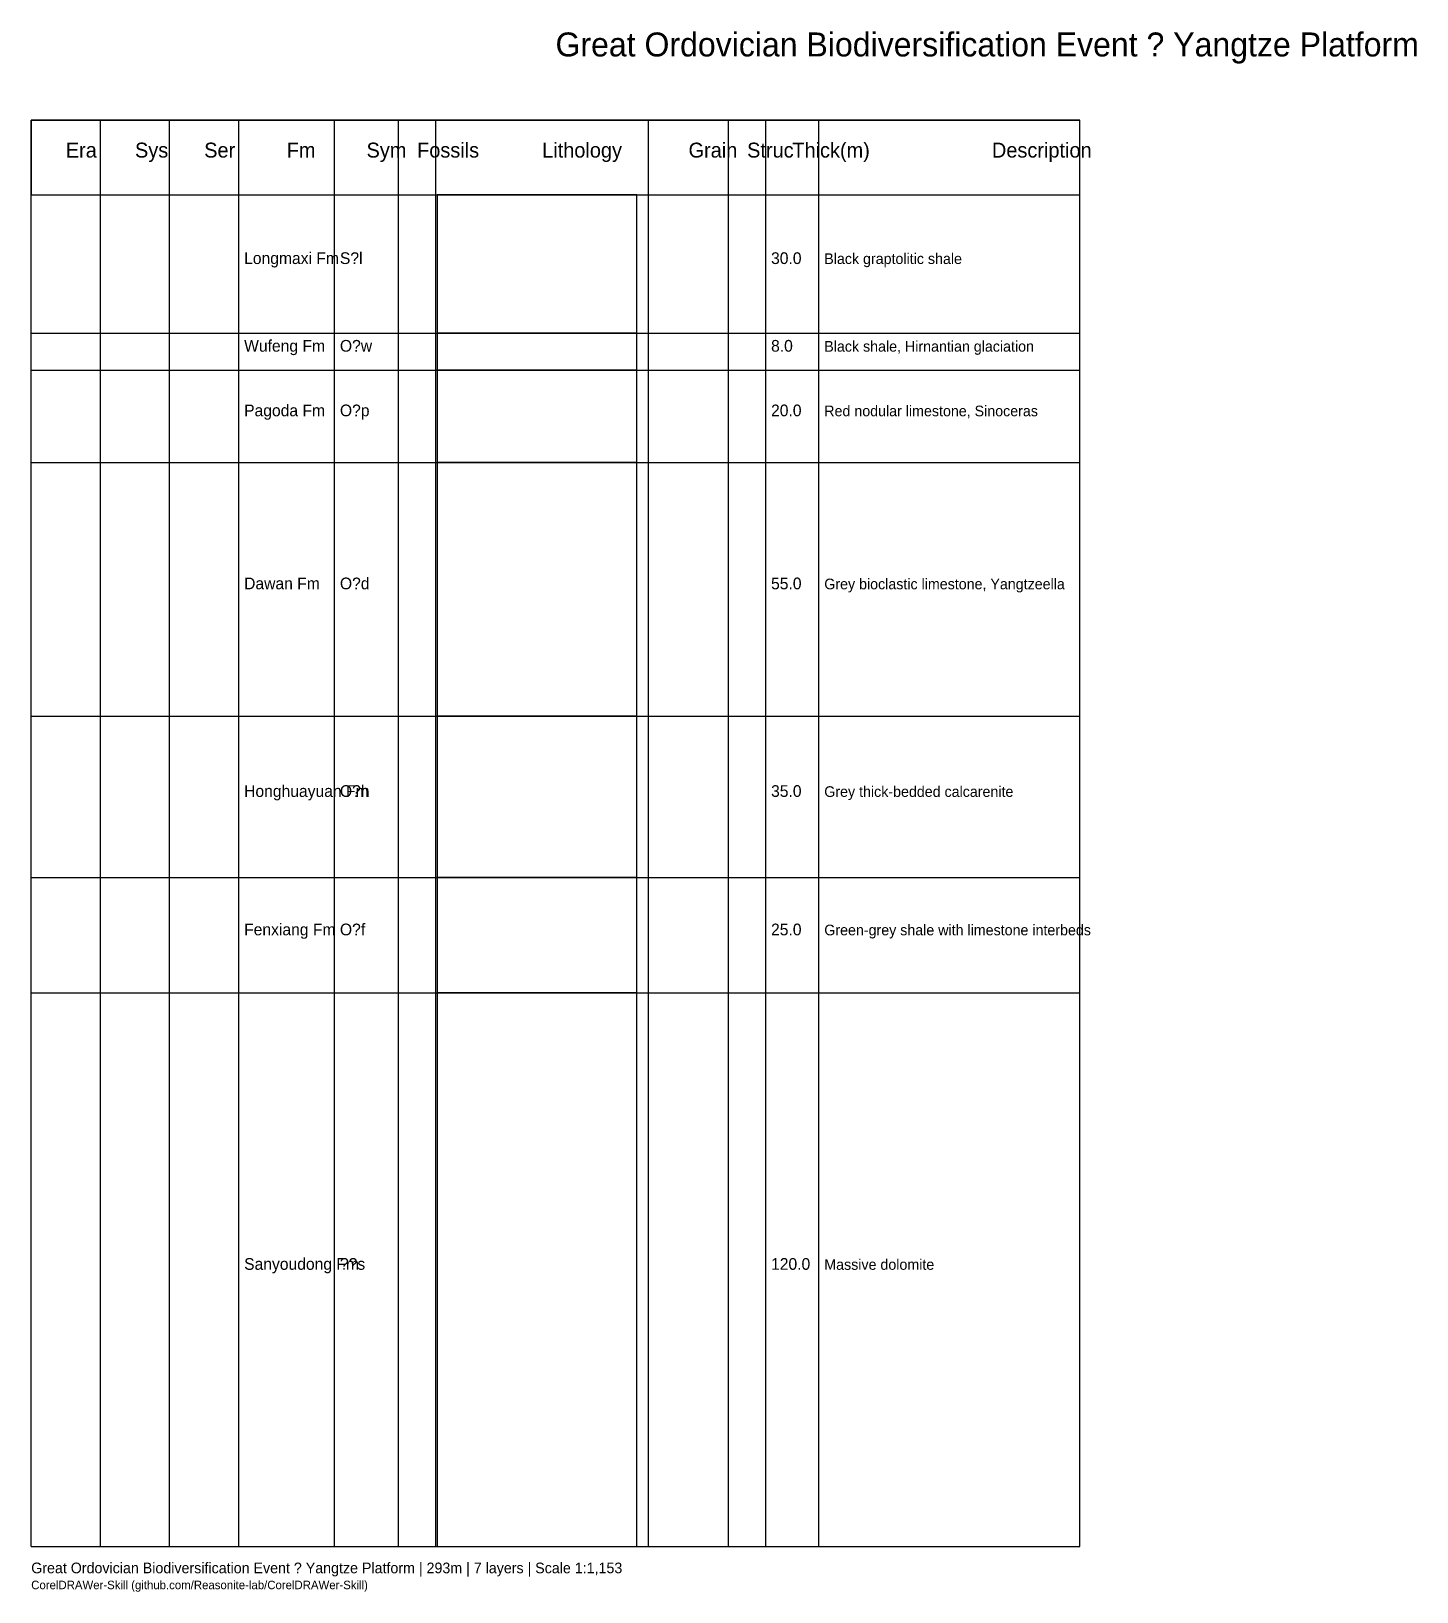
# Model space of a CAD drawing. Header units: metres. Extents: x 8 to 268, y 14 to 307.
import ezdxf

# ---------------------------------------------------------------- set-up
doc = ezdxf.new("R2010")
doc.units = ezdxf.units.M

msp = doc.modelspace()

# ---------------------------------------------------------------- linework, layer by layer
at = {"layer": 'BORDER', "color": 7}
for p, q in [((8, 22), (8, 290)), ((8, 290), (205, 290)), ((205, 22), (205, 290)), ((8, 22), (205, 22))]:
    msp.add_line(p, q, dxfattribs=at)
at = {"layer": 'GRID', "color": 8}
for p, q in [((21, 22), (21, 290)), ((34, 22), (34, 290)), ((47, 22), (47, 290)), ((65, 22), (65, 290)), ((77, 22), (77, 290)), ((84, 22), (84, 290)), ((124, 22), (124, 290)), ((139, 22), (139, 290)), ((146, 22), (146, 290)), ((156, 22), (156, 290)), ((8, 276), (205, 276)), ((8, 249.993), (205, 249.993)), ((8, 243.058), (205, 243.058)), ((8, 225.72), (205, 225.72)), ((8, 178.041), (205, 178.041)), ((8, 147.7), (205, 147.7)), ((8, 126.027), (205, 126.027))]:
    msp.add_line(p, q, dxfattribs=at)
at = {"layer": 'HEADER', "color": 8}
msp.add_lwpolyline([(8, 276), (205, 276), (205, 290), (8, 290)], close=True, dxfattribs=at)
at = {"layer": 'LITHOLOGY', "color": 4}
for points in [[(84.3, 249.993), (121.8, 249.993), (121.8, 276), (84.3, 276)], [(84.3, 243.058), (121.8, 243.058), (121.8, 249.993), (84.3, 249.993)]]:
    msp.add_lwpolyline(points, close=True, dxfattribs=at)
at = {"layer": 'LITHOLOGY', "color": 1}
msp.add_lwpolyline([(84.3, 225.72), (121.8, 225.72), (121.8, 243.058), (84.3, 243.058)], close=True, dxfattribs=at)
at = {"layer": 'LITHOLOGY', "color": 7}
for points in [[(84.3, 178.041), (121.8, 178.041), (121.8, 225.72), (84.3, 225.72)], [(84.3, 126.027), (121.8, 126.027), (121.8, 147.7), (84.3, 147.7)]]:
    msp.add_lwpolyline(points, close=True, dxfattribs=at)
at = {"layer": 'LITHOLOGY', "color": 6}
msp.add_lwpolyline([(84.3, 147.7), (121.8, 147.7), (121.8, 178.041), (84.3, 178.041)], close=True, dxfattribs=at)
at = {"layer": 'LITHOLOGY', "color": 9}
msp.add_lwpolyline([(84.3, 22), (121.8, 22), (121.8, 126.027), (84.3, 126.027)], close=True, dxfattribs=at)

# ---------------------------------------------------------------- texts
at = {"layer": 'FOOTER', "color": 8}
msp.add_text('Great Ordovician Biodiversification Event ? Yangtze Platform | 293m | 7 layers | Scale 1:1,153', height=2, dxfattribs=at).set_placement((8, 17))
at = {"layer": 'FOOTER', "color": 9}
msp.add_text('CorelDRAWer-Skill (github.com/Reasonite-lab/CorelDRAWer-Skill)', height=1.6, dxfattribs=at).set_placement((8, 14))
at = {"layer": 'HEADER', "color": 7}
for s, p in [('Era', (14.5, 283)), ('Sys', (27.5, 283)), ('Ser', (40.5, 283)), ('Fm', (56, 283)), ('Sym', (71, 283)), ('Fossils', (80.5, 283)), ('Lithology', (104, 283)), ('Grain', (131.5, 283)), ('Struc', (142.5, 283)), ('Thick(m)', (151, 283)), ('Description', (188.5, 283))]:
    msp.add_text(s, height=2.8, dxfattribs=at).set_placement(p)
at = {"layer": 'TEXT', "color": 7}
for s, height, p in [('Longmaxi Fm', 2.2, (48, 262.997)), ('S?l', 2.2, (66, 262.997)), ('30.0', 2.2, (147, 262.997)), ('Black graptolitic shale', 2, (157, 262.997)), ('Wufeng Fm', 2.2, (48, 246.526)), ('O?w', 2.2, (66, 246.526)), ('8.0', 2.2, (147, 246.526)), ('Black shale, Hirnantian glaciation', 2, (157, 246.526)), ('Pagoda Fm', 2.2, (48, 234.389)), ('O?p', 2.2, (66, 234.389)), ('20.0', 2.2, (147, 234.389)), ('Red nodular limestone, Sinoceras', 2, (157, 234.389)), ('Dawan Fm', 2.2, (48, 201.881)), ('O?d', 2.2, (66, 201.881)), ('55.0', 2.2, (147, 201.881)), ('Grey bioclastic limestone, Yangtzeella', 2, (157, 201.881)), ('Honghuayuan Fm', 2.2, (48, 162.87)), ('O?h', 2.2, (66, 162.87)), ('35.0', 2.2, (147, 162.87)), ('Grey thick-bedded calcarenite', 2, (157, 162.87)), ('Fenxiang Fm', 2.2, (48, 136.863)), ('O?f', 2.2, (66, 136.863)), ('25.0', 2.2, (147, 136.863)), ('Green-grey shale with limestone interbeds', 2, (157, 136.863)), ('Sanyoudong Fm', 2.2, (48, 74.014)), ('??s', 2.2, (66, 74.014)), ('120.0', 2.2, (147, 74.014)), ('Massive dolomite', 2, (157, 74.014))]:
    msp.add_text(s, height=height, dxfattribs=at).set_placement(p)
at = {"layer": 'TITLE', "color": 7}
msp.add_text('Great Ordovician Biodiversification Event ? Yangtze Platform', height=4.5, dxfattribs=at).set_placement((106.5, 302))

doc.saveas('drawing.dxf')
